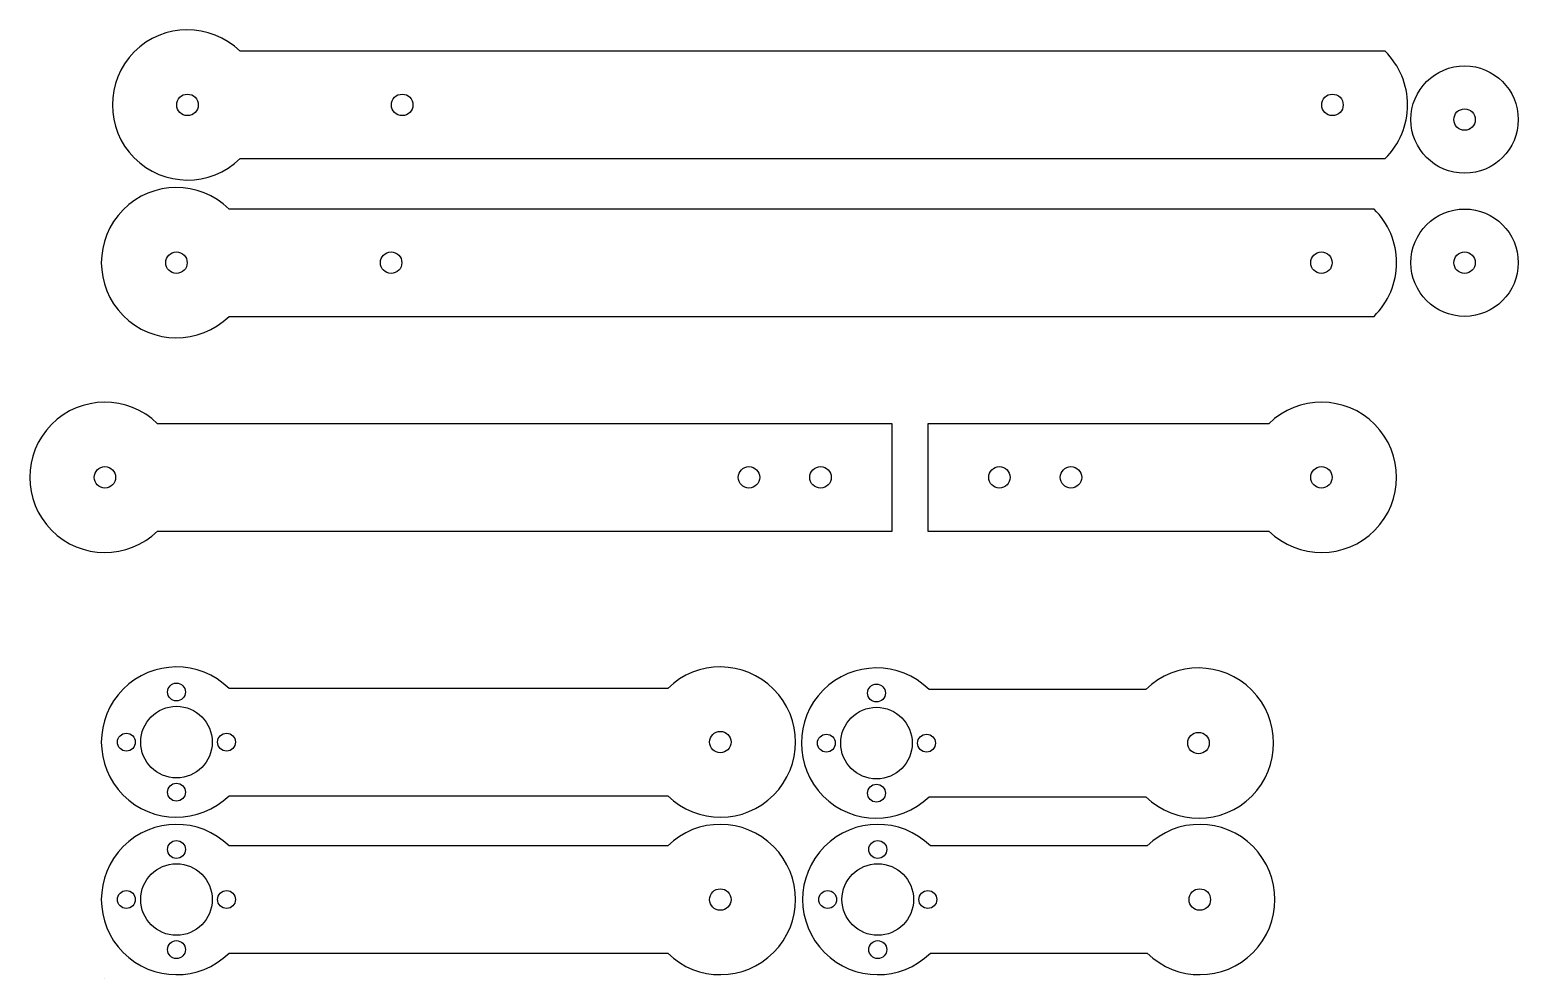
# Model space of a CAD drawing. Header units: millimetres. Extents: x -11 to 198, y 0 to 133.
import ezdxf

# ---------------------------------------------------------------- set-up
doc = ezdxf.new("R2010")
doc.units = ezdxf.units.MM
doc.layers.get('0').update_dxf_attribs({"lineweight": 25, "true_color": 0xffffff})

msp = doc.modelspace()

# ---------------------------------------------------------------- linework, layer by layer
for p, q in [((164.2, 129.55), (18.89, 129.55)), ((178.89, 129.55), (164.2, 129.55)), ((18.89, 114.55), (178.89, 114.55)), ((162.65, 107.5), (17.35, 107.5)), ((177.35, 107.5), (162.65, 107.5)), ((17.35, 92.5), (177.35, 92.5)), ((115, 77.5), (115, 62.5)), ((162.65, 77.5), (115, 77.5)), ((115, 62.5), (162.65, 62.5)), ((78.65, 40.5), (17.35, 40.5)), ((145.47, 40.36), (115.17, 40.36)), ((17.35, 25.5), (78.65, 25.5)), ((115.17, 25.36), (145.47, 25.36)), ((78.65, 18.5), (17.35, 18.5)), ((145.65, 18.5), (115.35, 18.5)), ((17.35, 3.5), (78.65, 3.5)), ((115.35, 3.5), (145.65, 3.5)), ((0, 0), (0, 0)), ((0, 0), (0, 0)), ((0, 0), (0, 0)), ((0, 0), (0, 0)), ((0, 0), (0, 0)), ((0, 0), (0, 0)), ((0, 0), (0, 0)), ((0, 0), (0, 0))]:
    msp.add_line(p, q)
at = {"flags": 128}
msp.add_lwpolyline([(7.35, 77.5), (7.35, 77.5, 2.379796), (7.35, 62.5), (110, 62.5), (110, 77.5)], format="xyb", close=True, dxfattribs=at)
for centre, radius in [((190, 120), 7.5), ((11.54, 122.05), 1.5), ((41.54, 122.05), 1.5), ((171.54, 122.05), 1.5), ((190, 120), 1.5), ((190, 100), 7.5), ((10, 100), 1.5), ((40, 100), 1.5), ((170, 100), 1.5), ((190, 100), 1.5), ((0, 70), 1.5), ((90, 70), 1.5), ((100, 70), 1.5), ((125, 70), 1.5), ((135, 70), 1.5), ((170, 70), 1.5), ((10, 40), 1.25), ((107.82, 39.86), 1.25), ((10, 33), 5), ((107.82, 32.86), 5), ((3, 33), 1.25), ((17, 33), 1.25), ((86, 33), 1.5), ((100.82, 32.86), 1.25), ((114.82, 32.86), 1.25), ((152.82, 32.86), 1.5), ((10, 26), 1.25), ((107.82, 25.86), 1.25), ((10, 18), 1.25), ((108, 18), 1.25), ((10, 11), 5), ((108, 11), 5), ((86, 11), 1.5), ((153, 11), 1.5), ((3, 11), 1.25), ((17, 11), 1.25), ((101, 11), 1.25), ((115, 11), 1.25), ((10, 4), 1.25), ((108, 4), 1.25)]:
    msp.add_circle(centre, radius)
for centre, start, end in [((11.54, 122.05), 45.5847, 314.4153), ((171.54, 122.05), 314.4153, 45.5847), ((10, 100), 45.5847, 314.4153), ((170, 100), 314.4153, 45.5847), ((170, 70), 225.5847, 134.4153), ((10, 33), 45.5847, 314.4153), ((86, 33), 225.5847, 134.4153), ((107.82, 32.86), 45.5847, 314.4153), ((152.82, 32.86), 225.5847, 134.4153), ((10, 11), 45.5847, 314.4153), ((86, 11), 225.5847, 134.4153), ((108, 11), 45.5847, 314.4153), ((153, 11), 225.5847, 134.4153)]:
    msp.add_arc(centre, 10.5, start, end)

doc.saveas('drawing.dxf')
